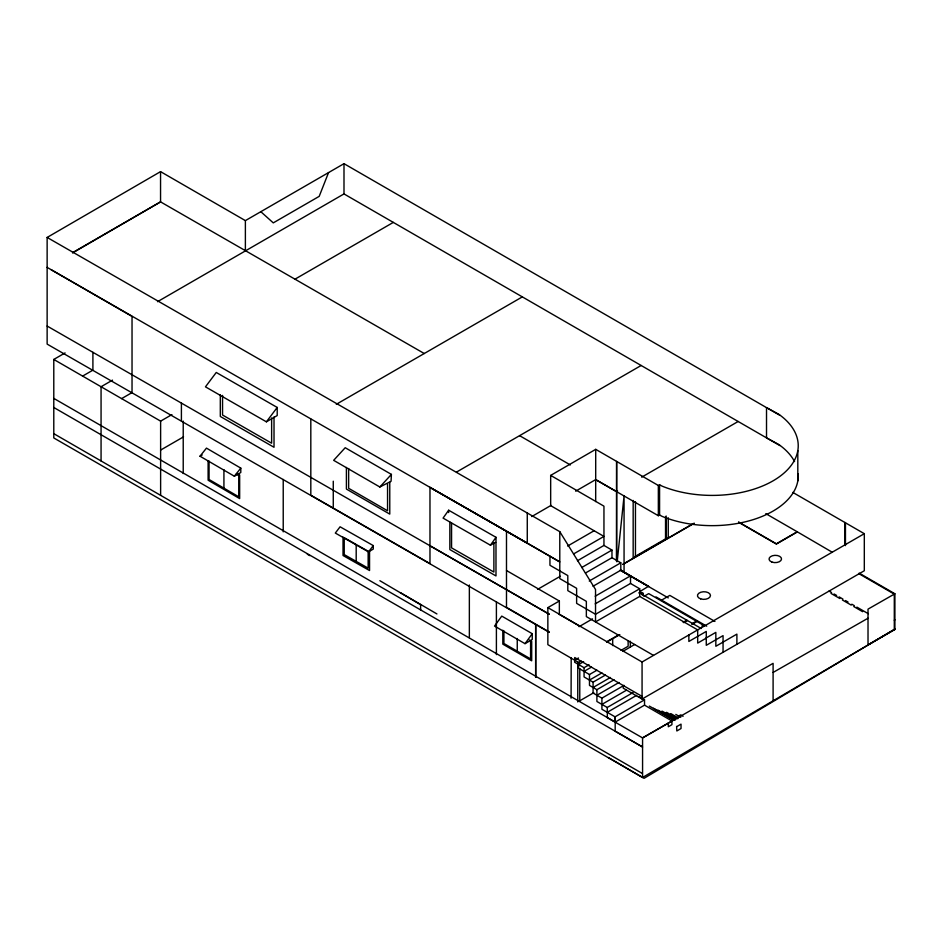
<?xml version="1.0" encoding="UTF-8"?>
<svg xmlns="http://www.w3.org/2000/svg" width="942" height="942" viewBox="0 0 942 942"><rect width="100%" height="100%" fill="white"/><g stroke="black" fill="none" stroke-linecap="round" stroke-linejoin="round"><path stroke-width="1.41" d="M779.858 415.328L343.995 163.672L245.379 220.616L160.552 171.632L160.552 201.871L72.781 252.809M549.28 632.023L506.49 607.343L506.49 531.147L429.976 487.403L429.976 563.587L310.813 495.198L310.813 419.013M595.685 501.58L595.709 449.346L658.34 485.483L659.577 484.765L662.026 486.096A86.052 49.679 0 0 0 774.96 479.702A86.052 49.679 0 0 0 778.728 414.233L766.517 407.615L766.517 437.853L778.728 444.471A86.052 49.679 0 0 1 794.542 461.568M612.689 645.576L612.689 638.723M616.551 560.502L616.621 461.403L616.598 561.644M624.063 572.147L624.063 495.963L617.198 561.632M633.165 558.288L633.165 500.449M635.45 556.969L635.45 501.709M549.115 632.2L47.135 344.113L47.135 237.443L559.784 531.665L595.532 589.504L595.532 621.92L639.7 596.416L639.7 588.774L630.516 583.475L595.179 603.869M642.067 699.046L642.067 662.002L864.309 533.69L864.309 570.746L642.067 699.046L623.215 688.166L623.215 685.517M666.135 515.981L666.135 539.248L665.535 538.906L665.535 517.087M668.255 538.023L668.255 517.782M688.861 634.99L688.861 641.467L706.264 631.423L706.264 645.317L723.056 635.626L723.056 652.288M894.9 629.244L642.574 777.468L608.438 757.521M858.621 573.525L894.299 594.119L894.299 629.974L894.9 629.503L894.9 593.766L859.222 573.172M391.401 474.391L391.06 481.291L379.85 487.002L333.656 460.332L345.208 447.721L391.401 474.391L379.85 487.002M328.546 172.598L319.197 196.36L273.274 222.877L260.816 211.691M448.663 510.223L443.07 518.112L490.417 545.194L496.01 541.933L496.01 537.305L448.663 510.223L448.663 512.542M490.417 545.194L496.01 537.305M525.024 643.669L532.242 633.707L501.756 616.103L494.538 626.065L525.024 643.669L532.242 639.5L532.242 633.707M266.409 421.828L277.207 407.45L216.26 372.467L205.462 386.844L266.409 421.828L277.207 415.552L277.207 407.45M368.51 551.871L373.279 545.595L340.086 526.79L335.317 533.066L368.51 551.871L373.279 549.068L373.279 545.595M200.01 456.211L206.463 448.121L240.799 468.127L240.799 472.531L234.346 476.216L200.01 456.211L202.165 454.986M234.346 476.216L240.799 468.127M47.135 237.443L160.552 171.632M72.499 252.715L160.552 201.871L424.253 353.521M894.9 629.044L644.069 778.327L53.788 437.948L53.788 359.444L65.08 352.92M157.526 301.687L343.995 193.922L343.995 163.672M82.613 376.093L92.905 370.147L92.905 352.32M112.51 380.132L101.065 386.738L101.065 460.956M294.705 279.338L393.32 222.394M121.612 398.607L132.033 392.602L132.033 316.406L51.174 269.73M53.788 359.444L160.623 421.133L171.915 414.61M160.623 450.076L183.549 436.841M336.306 404.295L522.339 296.883M456.481 472.095L641.149 365.484M573.666 553.896L603.952 536.41L550.67 505.642L550.67 475.404L595.709 449.346M531.735 516.569L551.094 505.371M575.68 491.171L595.685 479.608L658.34 515.721L659.577 515.003L662.026 516.334A86.052 49.679 0 0 0 753.27 519.619A86.052 49.679 0 0 0 798.145 473.638M527.343 543.193L429.976 487.403M617.599 491.088L616.574 491.63L595.685 479.608M641.702 477.158L738.151 421.486M567.626 546.042L594.131 530.735M577.446 560.737L603.952 545.442L611.97 550.069L611.97 557.711L620.802 562.81L620.802 570.216L630.516 575.833L630.516 583.475M537.576 589.374L560.337 576.245M581.685 567.555L611.97 550.069M585.477 573.019L611.97 557.711M589.245 581.026L620.802 562.81M634.849 556.616L665.535 538.906M622.98 564.164L693.406 523.505M622.98 564.399L694.348 523.187M593.036 586.254L620.802 570.216M595.179 596.227L630.516 575.833M639.7 588.774L595.532 614.278L576.622 603.363L576.622 588.314L559.784 578.588L559.784 531.665M579.071 626.677L592.506 618.882M639.712 591.635L648.555 586.289L620.331 570.004M661.001 600.466L669.809 595.391L714.931 621.437M574.644 660.165L578.506 657.999M738.658 522.056L776.373 543.817L797.226 531.783L832.316 552.271M606.754 642.15L619.824 634.602M738.658 522.28L776.373 544.052L797.226 532.006M596.945 670.209L589.48 674.519L578.647 668.267L578.647 662.473L581.143 661.037M578.647 664.557L583.628 661.684M642.067 696.397L574.726 657.528L574.644 662.25L584.064 667.69L589.044 664.817M584.064 671.387L591.529 667.077M621.014 650.357L628.137 646.247L628.137 640.76M622.85 651.393L634.661 644.505M683.138 622.309L686.812 620.189M683.739 622.662L687.413 620.531M589.48 680.077L601.926 672.882M691.593 623.91L696.385 621.143M692.193 624.252L696.986 621.496M584.064 667.69L584.064 676.945L593.083 682.161L605.459 675.025M593.083 687.483L610.404 677.486M701.802 626.124L704.204 624.734M589.48 674.519L589.48 685.399L596.898 689.685L614.09 679.759M593.778 692.711L579.766 700.801L579.766 668.632M596.898 695.243L619.012 682.479M593.083 682.161L593.083 693.041L601.914 698.14L624.016 685.376M706.264 637.899L715.838 632.376L715.838 646.271L736.891 634.119L736.891 644.304M706.264 638.134L697.681 643.092L697.681 629.892L639.7 596.416M601.914 704.392L626.477 690.203M596.898 689.685L596.898 701.496L607.237 707.466L633.024 692.57M607.237 712.329L636.71 695.302M607.237 707.466L607.354 717.58M615.055 716.838L644.528 699.824L644.528 705.146L615.055 722.173L615.055 716.838L601.914 709.255L601.914 698.14M660.071 712.388L662.179 711.163L675.814 719.04M664.393 713.6L666.595 712.329L677.745 718.77M678.228 716.261L680.63 714.872L683.091 716.297M668.314 723.044L668.314 726.753L671.929 724.669L671.929 720.96L642.574 737.904L607.237 717.651M894.9 593.766L868.018 609.133L868.018 644.858L894.299 629.845M676.827 726.565L681.031 724.139L681.031 728.531L676.827 730.968L676.615 726.447M894.299 620.201L894.9 619.86M578.647 662.473L547.855 644.658L547.855 607.614L559.348 601.02L559.348 614.16M643.904 596.38L648.72 593.625L704.522 625.853M606.53 641.82L619.035 634.673M773.099 672.447L868.018 618.223M357.383 545.147L368.145 551.247L368.145 568.144L344.23 554.602L344.23 537.694L356.194 544.464L356.194 561.373M307.304 554.214L309.836 555.65M429.976 545.759L549.28 614.196M47.135 326.05L549.21 614.184M343.995 193.922L779.858 445.566M792.775 492.395L864.309 533.69M765.799 513.637L797.226 531.783M829.019 591.058L831.562 592.518M834.094 593.978L836.626 595.438M839.157 596.898L842.96 599.088M845.492 600.549L848.024 602.02M851.827 604.211L854.359 605.671M856.89 607.131L868.3 613.701M830.997 593.425L839.852 598.535M842.383 599.995L851.25 605.117M853.782 606.577L862.648 611.699M519.595 435.663L570.346 464.948M550.67 475.404L603.952 506.16L603.952 545.442M620.295 570.204L668.29 597.911M655.973 596.887L706.712 626.183M639.1 592.636L701.237 628.514M506.49 531.147L559.784 561.915L47.1 267.375M506.49 570.522L559.348 601.02M653.513 655.397L586.348 616.61L586.348 601.326L567.802 590.622L567.802 575.574L549.951 565.271L549.951 556.239M547.855 607.614L642.067 662.002M558.665 614.043L579.766 626.23M675.814 714.413L680.736 717.251M670.81 713.6L678.24 717.898M638.947 696.597L644.528 699.824M657.975 710.127L675.202 720.077M653.56 708.278L673.542 719.806M649.344 706.076L674.142 720.383M644.528 705.146L671.929 720.96M529.18 639.924L531.688 641.372L531.688 660.825L502.816 644.151L502.816 630.257M400.279 592.6L436.923 613.937M53.788 398.395L615.185 722.09M53.788 407.486L642.574 747.006L615.185 731.192L615.185 716.768M53.788 433.661L642.208 773.394M620.884 570.44L648.555 586.525M237.125 473.496L239.657 474.968L239.657 498.589L208.111 480.208L208.111 460.756M236.301 474.062L238.785 475.51L238.785 496.811L209.065 479.502L209.065 461.038M379.873 580.696L420.285 604.505M420.591 604.505L420.662 610.334M845.457 522.81L845.457 545.606M844.856 522.457L844.856 545.265M797.815 450.617L797.815 480.856M773.099 700.683L773.099 663.345L642.574 737.904L642.574 777.468M659.577 484.765L659.577 515.003M658.34 485.483L658.34 515.721M630.328 641.255L630.328 647.083M577.764 662.485L577.764 701.955M571.193 657.598L571.087 698.199M535.739 624.699L535.739 677.333M535.633 624.758L535.633 677.392M530.582 641.985L530.582 658.882L503.911 643.492L503.911 630.81M527.273 512.99L527.273 543.228M517.252 638.511L517.252 651.193M496.399 601.797L496.399 654.596M495.987 542.604L495.987 575.939L449.84 549.563L449.84 522.009M493.879 542.875L493.879 572.053L451.559 547.855L451.559 523.057M469.352 585.006L469.352 637.805M389.764 482.375L389.764 514.108L346.409 489.075L346.409 467.444M387.551 483.917L387.551 510.776L348.646 488.309L348.646 468.515M369.547 550.623L369.547 570.534L343.029 555.509L343.029 537.022M333.268 481.209L333.268 507.844M283.224 479.454L283.224 531.841M274.016 416.988L274.016 447.273L220.31 416.458L220.31 394.828M271.626 417.965L271.626 443.199L222.547 415.033L222.547 395.416M245.379 220.616L245.379 250.855M223.925 469.693L223.925 488.156M183.219 421.109L183.219 473.543M181.406 403.105L181.406 420.933M160.623 421.133L160.623 495.351M639.123 593.142A2.273 1.331 -0.7 0 1 642.703 592.859A2.273 1.331 -0.7 0 1 642.185 594.955M771.957 562.091A6.241 3.65 -0.7 0 0 781.519 559.065A6.241 3.65 -0.7 0 0 772.393 555.768A6.241 3.65 -0.7 0 0 771.957 562.091M700.695 598.888A6.523 3.827 -0.7 0 0 710.468 595.497A6.523 3.827 -0.7 0 0 700.695 592.271A6.523 3.827 -0.7 0 0 700.695 598.888"/></g></svg>
